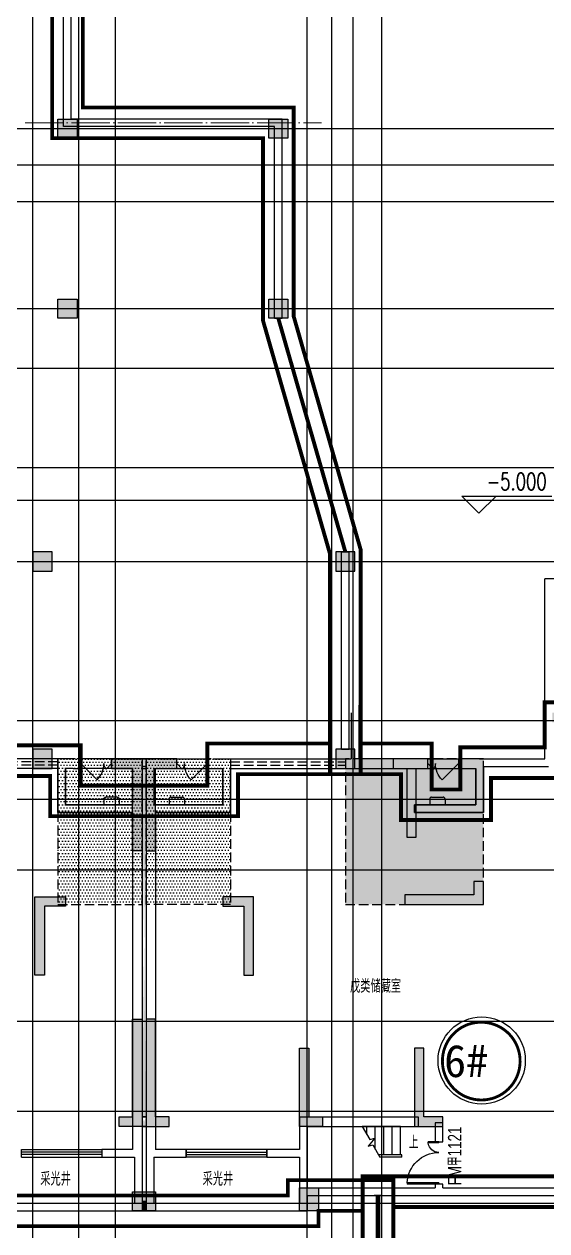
# Model space of a CAD drawing. Extents: x 369444 to 684549, y -549309 to 575337.
# Drawn here: x 428896 to 442531, y 141434 to 172933 of the extents above; entities that cross this region are included whole.
import ezdxf

# ---------------------------------------------------------------- set-up
doc = ezdxf.new("R2010")
doc.units = 0
doc.header["$LTSCALE"] = 1000
doc.header["$MEASUREMENT"] = 0
for name, pattern in [('__DASH', [0.35, 0.25, -0.1]), ('DASH', [0.35, 0.25, -0.1]), ('DOTE', [2.42, 2, -0.2, 0.02, -0.2])]:
    doc.linetypes.add(name, pattern=pattern)
for name, color, linetype in [('A-ANNO-符号', 3, 'Continuous'), ('A-DIM-门窗', 181, 'Continuous'), ('A-STAIR', 83, 'Continuous'), ('A-WINDOW', 4, 'Continuous'), ('COLUMN', 9, 'Continuous'), ('DOOR_FIRE', 4, 'Continuous'), ('DOOR_FIRE_TEXT', 7, 'Continuous'), ('DOTE', 1, 'Continuous'), ('EQUIP_地漏', 7, 'Continuous'), ('EQUIP_消防', 7, 'Continuous'), ('T-填充', 8, 'Continuous'), ('WALL', 9, 'Continuous'), ('WINDOW', 4, 'Continuous'), ('主楼编号', 1, 'Continuous'), ('大样填充', 8, 'Continuous'), ('房间名称', 72, 'Continuous'), ('景观场地标高', 4, 'Continuous'), ('砼墙', 151, 'Continuous'), ('防火分区线', 7, 'Continuous')]:
    doc.layers.add(name, color=color, linetype=linetype)
doc.layers.add('A-WALL', color=2, linetype='Continuous', lineweight=30)
doc.layers.add('DOTE2', color=122, linetype='DOTE', lineweight=9)
doc.layers.add('项目参考户型总结$0$PUB_HATCH', color=8, linetype='Continuous', lineweight=18, transparency=0.6)
doc.styles.add('1111111', font='simhei.ttf')
doc.styles.add('_HNSJY', font='HNSJY-07.shx', dxfattribs={"width": 0.75, "bigfont": 'HNSJY-HZ.shx'})
doc.styles.add('_TCH_DIM', font='SIMPLEX', dxfattribs={"bigfont": 'GBCBIG'})
doc.styles.add('HNSJY', font='hnsjy-07.shx', dxfattribs={"width": 0.8, "bigfont": 'hnsjy-hz.shx'})
pattern_1 = [(0, (0, 0), (39.6875, 79.375), [0, -79.375])]

# ---------------------------------------------------------------- blocks, each defined once
blk = doc.blocks.new('column500')
h = blk.add_hatch(color=0)
h.dxf.hatch_style = 1
h.paths.add_polyline_path([(-216381, -381440), (-215881, -381440), (-215881, -380940), (-216381, -380940)])
at = {"color": 0}
blk.add_lwpolyline([(-216381, -381440), (-215881, -381440), (-215881, -380940), (-216381, -380940)], close=True, dxfattribs=at)
blk = doc.blocks.new('$DorLib2D$00000213')
at = {"color": 0, "linetype": 'DASH', "const_width": 0.02}
blk.add_lwpolyline([(0.5, 0), (-0.5, 0)], dxfattribs=at)
blk = doc.blocks.new('165gsff')
at = {"layer": 'COLUMN', "lineweight": -2, "ltscale": 6}
blk.add_hatch(color=256, dxfattribs=at).paths.add_polyline_path([(38490804507.5, 3905235777.5), (38490805007.5, 3905235777.5), (38490805007.5, 3905235177.5), (38490804507.5, 3905235177.5)])
at = {"color": 0}
blk.add_lwpolyline([(38490804507.5, 3905235777.5), (38490805007.5, 3905235777.5), (38490805007.5, 3905235177.5), (38490804507.5, 3905235177.5)], close=True, dxfattribs=at)
blk = doc.blocks.new('yttytuyt')
at = {"layer": 'A-DIM-门窗'}
h = blk.add_hatch(color=0, dxfattribs=at)
h.dxf.hatch_style = 1
h.paths.add_polyline_path([(261169, 335806), (261169, 335656), (261369, 335656), (261369, 335806), (262569, 335806), (262569, 336056), (259969, 336056), (259969, 335806)])
h.paths.add_polyline_path([(269169, 332106), (269169, 330306), (269169, 330056), (268429, 330056), (268429, 330306), (268919, 330306), (268919, 332106)])
h.paths.add_polyline_path([(262719, 338506), (262719, 338256), (260169, 338256), (260169, 337856), (259969, 337856), (259969, 338256), (259819, 338256), (259819, 338506), (260169, 338506)])
h.paths.add_polyline_path([(269719, 339656), (269719, 339406), (269369, 339406), (269369, 337606), (269119, 337606), (269119, 339406), (268819, 339406), (268819, 339656), (269369, 339656)])
h.paths.add_polyline_path([(275369, 339656), (276169, 339656), (276169, 337256), (275919, 337256), (275919, 339406), (275369, 339406)])
h.paths.add_polyline_path([(253419, 337606), (253169, 337606), (253169, 339406), (252819, 339406), (252819, 339656), (253419, 339656), (253719, 339656), (253719, 339406), (253419, 339406)])
h.paths.add_polyline_path([(247169, 339406), (246619, 339406), (246619, 337256), (246369, 337256), (246369, 339656), (247169, 339656)])
h.paths.add_polyline_path([(248369, 336056), (249169, 336056), (249169, 334006), (248919, 334006), (248919, 335806), (248369, 335806)])
h.paths.add_polyline_path([(274169, 335806), (273619, 335806), (273619, 334006), (273369, 334006), (273369, 336056), (274169, 336056)])
h.paths.add_polyline_path([(257869, 337356), (257869, 340056), (258469, 340056), (258469, 339806), (258119, 339806), (258119, 337356)])
h.paths.add_polyline_path([(264719, 339406), (264719, 337356), (264469, 337356), (264469, 339406), (264469, 340856), (265269, 340856), (265269, 340606), (264719, 340606), (264719, 339656), (265069, 339656), (265069, 339406)])
h.paths.add_polyline_path([(276169, 330056), (275569, 330056), (275569, 330306), (275919, 330306), (275919, 332856), (276169, 332856)])
h.paths.add_polyline_path([(271919, 330306), (271569, 330306), (271569, 330056), (272169, 330056), (272169, 330306), (272169, 332106), (271919, 332106)])
h.paths.add_polyline_path([(264719, 332556), (264719, 330306), (265319, 330306), (265319, 330056), (264469, 330056), (264469, 332556)])
h.paths.add_polyline_path([(258069, 332556), (258069, 330056), (257219, 330056), (257219, 330306), (257819, 330306), (257819, 332556)])
h.paths.add_polyline_path([(253619, 332106), (253619, 330306), (254109, 330306), (254109, 330056), (253369, 330056), (253369, 330306), (253369, 332106)])
h.paths.add_polyline_path([(250369, 332106), (250369, 330306), (250369, 330056), (250969, 330056), (250969, 330306), (250619, 330306), (250619, 332106)])
h.paths.add_polyline_path([(246369, 332856), (246369, 330056), (246969, 330056), (246969, 330306), (246619, 330306), (246619, 332856)])
h.paths.add_polyline_path([(267619, 336456), (267619, 336106), (269419, 336106), (269419, 335856), (267369, 335856), (267369, 336456)])
h.paths.add_polyline_path([(255169, 336456), (255169, 335856), (253119, 335856), (253119, 336106), (254919, 336106), (254919, 336456)])
h.paths.add_polyline_path([(262519, 343456), (262119, 343456), (262119, 343706), (262769, 343706), (262769, 339856), (262519, 339856)])
h.paths.add_polyline_path([(260019, 339806), (260019, 343456), (260419, 343456), (260419, 343706), (259769, 343706), (259769, 339806)])
edge = h.paths.add_edge_path()
edge.add_line((276269, 339656), (276169, 339656))
edge.add_line((276269, 339406), (276169, 339406))
edge.add_line((276269, 330306), (276169, 330306))
edge.add_line((276269, 330056), (276169, 330056))
at = {"layer": '砼墙', "color": 0, "lineweight": -3, "ltscale": 1}
for points in [[(260019, 339806), (260019, 343456), (260419, 343456), (260419, 343706), (259769, 343706), (259769, 339806)], [(262519, 343456), (262119, 343456), (262119, 343706), (262769, 343706), (262769, 339856), (262519, 339856)], [(264719, 339406), (264719, 337356), (264469, 337356), (264469, 339406), (264469, 340856), (265269, 340856), (265269, 340606), (264719, 340606), (264719, 339656), (265069, 339656), (265069, 339406)], [(257869, 337356), (257869, 340056), (258469, 340056), (258469, 339806), (258119, 339806), (258119, 337356)], [(247169, 339406), (246619, 339406), (246619, 337256), (246369, 337256), (246369, 339656), (247169, 339656)], [(253419, 337606), (253169, 337606), (253169, 339406), (252819, 339406), (252819, 339656), (253419, 339656), (253719, 339656), (253719, 339406), (253419, 339406)], [(269719, 339656), (269719, 339406), (269369, 339406), (269369, 337606), (269119, 337606), (269119, 339406), (268819, 339406), (268819, 339656), (269369, 339656)], [(275369, 339656), (276169, 339656), (276169, 337256), (275919, 337256), (275919, 339406), (275369, 339406)], [(262719, 338506), (262719, 338256), (260169, 338256), (260169, 337856), (259969, 337856), (259969, 338256), (259819, 338256), (259819, 338506), (260169, 338506)], [(255169, 336456), (255169, 335856), (253119, 335856), (253119, 336106), (254919, 336106), (254919, 336456)], [(267619, 336456), (267619, 336106), (269419, 336106), (269419, 335856), (267369, 335856), (267369, 336456)], [(248369, 336056), (249169, 336056), (249169, 334006), (248919, 334006), (248919, 335806), (248369, 335806)], [(261169, 335806), (261169, 335656), (261369, 335656), (261369, 335806), (262569, 335806), (262569, 336056), (259969, 336056), (259969, 335806)], [(274169, 335806), (273619, 335806), (273619, 334006), (273369, 334006), (273369, 336056), (274169, 336056)], [(246369, 332856), (246369, 330056), (246969, 330056), (246969, 330306), (246619, 330306), (246619, 332856)], [(276169, 330056), (275569, 330056), (275569, 330306), (275919, 330306), (275919, 332856), (276169, 332856)], [(258069, 332556), (258069, 330056), (257219, 330056), (257219, 330306), (257819, 330306), (257819, 332556)], [(264719, 332556), (264719, 330306), (265319, 330306), (265319, 330056), (264469, 330056), (264469, 332556)], [(250369, 332106), (250369, 330306), (250369, 330056), (250969, 330056), (250969, 330306), (250619, 330306), (250619, 332106)], [(253619, 332106), (253619, 330306), (254109, 330306), (254109, 330056), (253369, 330056), (253369, 330306), (253369, 332106)], [(269169, 332106), (269169, 330306), (269169, 330056), (268429, 330056), (268429, 330306), (268919, 330306), (268919, 332106)], [(271919, 330306), (271569, 330306), (271569, 330056), (272169, 330056), (272169, 330306), (272169, 332106), (271919, 332106)]]:
    blk.add_lwpolyline(points, close=True, dxfattribs=at)
at = {"layer": '砼墙', "color": 0, "lineweight": -3}
for points in [[(276269, 339656), (276169, 339656)], [(276269, 339406), (276169, 339406)], [(276269, 330306), (276169, 330306)], [(276269, 330056), (276169, 330056)]]:
    blk.add_lwpolyline(points, dxfattribs=at)
blk = doc.blocks.new('ryrtuytuyu')
at = {"layer": '砼墙', "color": 0, "lineweight": -2, "ltscale": 1}
for points in [[(496808, 258399), (497608, 258399), (497608, 255999), (497358, 255999), (497358, 258149), (496808, 258149)], [(498508, 258399), (497708, 258399), (497708, 255999), (497958, 255999), (497958, 258149), (498508, 258149)], [(504158, 258399), (504158, 258149), (504508, 258149), (504508, 256349), (504758, 256349), (504758, 258149), (505058, 258149), (505058, 258399), (504508, 258399)], [(506258, 255199), (506258, 254849), (504458, 254849), (504458, 254599), (506508, 254599), (506508, 255199)], [(495608, 254549), (495058, 254549), (495058, 252749), (494808, 252749), (494808, 254799), (495608, 254799)], [(499708, 254549), (500258, 254549), (500258, 252749), (500508, 252749), (500508, 254799), (499708, 254799)], [(497608, 248799), (497008, 248799), (497008, 249049), (497358, 249049), (497358, 251599), (497608, 251599)], [(497708, 248799), (498308, 248799), (498308, 249049), (497958, 249049), (497958, 251599), (497708, 251599)], [(501958, 249049), (502308, 249049), (502308, 248799), (501708, 248799), (501708, 249049), (501708, 250849), (501958, 250849)], [(504708, 250849), (504708, 249049), (504708, 248799), (505448, 248799), (505448, 249049), (504958, 249049), (504958, 250849)]]:
    blk.add_lwpolyline(points, close=True, dxfattribs=at)
for points in [[(497708, 258399), (497608, 258399)], [(497608, 258399), (497708, 258399)], [(497708, 258149), (497608, 258149)], [(497608, 258149), (497708, 258149)], [(497708, 249049), (497608, 249049)], [(497608, 249049), (497708, 249049)], [(497708, 248799), (497608, 248799)], [(497608, 248799), (497708, 248799)]]:
    blk.add_lwpolyline(points, dxfattribs=at)
blk = doc.blocks.new('fsdfsdfsd')
at = {"layer": 'WALL'}
for p, q in [((54191, -445456), (54041, -445456)), ((54241, -445506), (54241, -445806)), ((54191, -445856), (54041, -445856))]:
    blk.add_line(p, q, dxfattribs=at)
for centre, start, end in [((54191, -445506), 0, 90), ((54191, -445806), 270, 0)]:
    blk.add_arc(centre, 50, start, end, dxfattribs=at)
blk = doc.blocks.new('$WINLIB2D$00000001')
at = {"color": 0}
for points in [[(-0.5, 0.5), (-0.5, -0.5)], [(-0.5, 0.5), (0.5, 0.5)], [(0.5, -0.5), (0.5, 0.5)], [(0.5, 0.167), (-0.5, 0.167)], [(0.5, -0.167), (-0.5, -0.167)], [(-0.5, -0.5), (0.5, -0.5)]]:
    blk.add_lwpolyline(points, dxfattribs=at)
blk = doc.blocks.new('treytruytuyu')
at = {"layer": 'T-填充'}
h = blk.add_hatch(dxfattribs=at)
h.set_pattern_fill('DOTS', color=256, scale=50, style=0)
h.set_pattern_definition(pattern_1)
h.paths.add_polyline_path([(177981, 262236), (182281, 262236), (182281, 258436), (177981, 258436)])
h.paths.add_polyline_path([(162981, 258436), (166581, 258436), (166581, 262236), (162981, 262236)])
h.paths.add_polyline_path([(148881, 262236), (152481, 262236), (152481, 258436), (148881, 258436)])
h.paths.add_polyline_path([(133081, 262236), (136681, 262236), (136681, 258436), (133081, 258436)])
h = blk.add_hatch(dxfattribs=at)
h.set_pattern_fill('DOTS', color=256, scale=50, style=0)
h.set_pattern_definition(pattern_1)
h.paths.add_polyline_path([(157681, 262236), (155481, 262236), (155481, 258436), (157681, 258436)])
h = blk.add_hatch(dxfattribs=at)
h.set_pattern_fill('DOTS', color=256, scale=50, style=0)
h.set_pattern_definition(pattern_1)
h.paths.add_polyline_path([(157781, 262236), (159981, 262236), (159981, 258436), (157781, 258436)])
at = {"layer": 'A-DIM-门窗', "color": 0, "linetype": 'DASH'}
for points in [[(157681, 262236), (155481, 262236), (155481, 258436), (157681, 258436)], [(157781, 262236), (159981, 262236), (159981, 258436), (157781, 258436)], [(162981, 258436), (166581, 258436), (166581, 262236), (162981, 262236)]]:
    blk.add_lwpolyline(points, close=True, dxfattribs=at)
blk = doc.blocks.new('$TwtSys$00000141')
for p, q in [((-94, 8), (-10, 92)), ((-94, 8), (-10, 92)), ((-87, -35), (35, 87)), ((-87, -35), (35, 87)), ((-66, -66), (66, 66)), ((-66, -66), (66, 66)), ((-32, -87), (88, 33)), ((-32, -87), (88, 33)), ((11, -92), (92, -11)), ((11, -92), (92, -11))]:
    blk.add_line(p, q)
blk.add_circle((0, 0), 94)
blk.add_circle((0, 0), 94)
blk = doc.blocks.new('$ATTACHMENT$00000214')
h = blk.add_hatch()
h.set_pattern_fill('ANSI31', color=256, scale=200, style=0)
h.set_pattern_definition([(45, (-38543.802, -6842.639), (-17.67767, 17.67767), [])])
h.paths.add_polyline_path([(-65, 2), (65, 2), (65, -128), (-65, -128)])
for points in [[(0, 172), (-198, -172), (198, -172)], [(-65, 2), (65, 2), (65, -128), (-65, -128)]]:
    blk.add_lwpolyline(points, close=True)
blk = doc.blocks.new('truytuyiuy')
at = {"layer": 'EQUIP_地漏', "rotation": 224.9999999999985}
for p in [(139951, 253571), (139181, 252751)]:
    blk.add_blockref('$TwtSys$00000141', p, dxfattribs=at)
at = {"layer": 'EQUIP_地漏', "xscale": -0.9999999999999984, "rotation": 135.0000000000015}
for p in [(175511, 253571), (176281, 252751)]:
    blk.add_blockref('$TwtSys$00000141', p, dxfattribs=at)
at = {"layer": 'EQUIP_消防', "rotation": 270}
blk.add_blockref('$ATTACHMENT$00000214', (139933, 252747), dxfattribs=at)
at = {"layer": 'EQUIP_消防', "xscale": -1, "rotation": 90}
blk.add_blockref('$ATTACHMENT$00000214', (175529, 252747), dxfattribs=at)
blk = doc.blocks.new('$DorLib2D$00000222')
at = {"color": 0}
for p, q in [((0.5, -0.001), (-0.031, 0.53)), ((-0.5, 0), (-0.322, 0.178))]:
    blk.add_line(p, q, dxfattribs=at)
for centre, radius, start, end in [((0.505, -0.002), 0.755, 135.2225, 179.7238), ((-0.501, 0.003), 0.251, 359.7899, 44.4567)]:
    blk.add_arc(centre, radius, start, end, dxfattribs=at)
blk = doc.blocks.new('$DorLib2D$00000225')
at = {"color": 0}
for p, q in [((0.475, -0.001), (0.475, 0.752)), ((0.475, 0.752), (0.5, 0.752)), ((0.5, -0.001), (0.5, 0.752)), ((-0.5, 0), (-0.5, 0.252)), ((-0.475, 0.252), (-0.5, 0.252)), ((-0.475, 0), (-0.5, 0)), ((-0.475, 0), (-0.475, 0.252)), ((0.475, -0.001), (0.5, -0.001))]:
    blk.add_line(p, q, dxfattribs=at)
for centre, radius, start, end in [((0.505, -0.002), 0.755, 92.2493, 179.7238), ((-0.501, 0.003), 0.251, 359.7899, 84.0974)]:
    blk.add_arc(centre, radius, start, end, dxfattribs=at)

msp = doc.modelspace()

# ---------------------------------------------------------------- hatches: boundary and pattern name
at = {"layer": 'A-DIM-门窗'}
h = msp.add_hatch(color=8, dxfattribs=at)
h.dxf.hatch_style = 1
h.paths.add_polyline_path([(447074.5, 149907), (447074.5, 149757), (446874.5, 149757), (446874.5, 149907), (445674.5, 149907), (445674.5, 150157), (448274.5, 150157), (448274.5, 149907)])
h.paths.add_polyline_path([(439074.5, 146207), (439074.5, 144407), (439074.5, 144157), (439814.5, 144157), (439814.5, 144407), (439324.5, 144407), (439324.5, 146207)])
h.paths.add_polyline_path([(445524.5, 152607), (445524.5, 152357), (448074.5, 152357), (448074.5, 151957), (448274.5, 151957), (448274.5, 152357), (448424.5, 152357), (448424.5, 152607), (448074.5, 152607)])
h.paths.add_polyline_path([(438524.5, 153757), (438524.5, 153507), (438874.5, 153507), (438874.5, 151707), (439124.5, 151707), (439124.5, 153507), (439424.5, 153507), (439424.5, 153757), (438874.5, 153757)])
h.paths.add_polyline_path([(432874.5, 153757), (432074.5, 153757), (432074.5, 151357), (432324.5, 151357), (432324.5, 153507), (432874.5, 153507)])
h.paths.add_polyline_path([(454824.5, 151706.6), (455074.5, 151706.6), (455074.5, 153507), (455424.5, 153507), (455424.5, 153757), (454824.5, 153757), (454524.5, 153757), (454524.5, 153507), (454824.5, 153507)])
h.paths.add_polyline_path([(461074.5, 153507), (461624.5, 153507), (461624.5, 151357), (461874.5, 151357), (461874.5, 153757), (461074.5, 153757)])
h.paths.add_polyline_path([(459874.5, 150157), (459074.5, 150157), (459074.5, 148107), (459324.5, 148107), (459324.5, 149907), (459874.5, 149907)])
h.paths.add_polyline_path([(434074.5, 149907), (434624.5, 149907), (434624.5, 148107), (434874.5, 148107), (434874.5, 150157), (434074.5, 150157)])
h.paths.add_polyline_path([(450374.5, 151457), (450374.5, 154157), (449774.5, 154157), (449774.5, 153907), (450124.5, 153907), (450124.5, 151457)])
h.paths.add_polyline_path([(443524.5, 153507), (443524.5, 151457), (443774.5, 151457), (443774.5, 153507), (443774.5, 154957), (442674.5, 154957), (442674.5, 154707), (443524.5, 154707), (443524.5, 153757), (443174.5, 153757), (443174.5, 153507)])
h.paths.add_polyline_path([(432074.5, 144157), (432674.5, 144157), (432674.5, 144407), (432324.5, 144407), (432324.5, 146957), (432074.5, 146957)])
h.paths.add_polyline_path([(436324.5, 144407), (436674.5, 144407), (436674.5, 144157), (436074.5, 144157), (436074.5, 144407), (436074.5, 146207), (436324.5, 146207)])
h.paths.add_polyline_path([(443524.5, 146657), (443524.5, 144407), (442924.5, 144407), (442924.5, 144157), (443774.5, 144157), (443774.5, 146657)])
h.paths.add_polyline_path([(450174.5, 146657), (450174.5, 144157), (451024.5, 144157), (451024.5, 144407), (450424.5, 144407), (450424.5, 146657)])
h.paths.add_polyline_path([(454624.5, 146207), (454624.5, 144407), (454134.5, 144407), (454134.5, 144157), (454874.5, 144157), (454874.5, 144407), (454874.5, 146207)])
h.paths.add_polyline_path([(457874.5, 146207), (457874.5, 144407), (457874.5, 144157), (457274.5, 144157), (457274.5, 144407), (457624.5, 144407), (457624.5, 146207)])
h.paths.add_polyline_path([(461874.5, 146957), (461874.5, 144157), (461274.5, 144157), (461274.5, 144407), (461624.5, 144407), (461624.5, 146957)])
h.paths.add_polyline_path([(440624.5, 150557), (440624.5, 150207), (438824.5, 150207), (438824.5, 149957), (440874.5, 149957), (440874.5, 150557)])
h.paths.add_polyline_path([(453074.5, 150557), (453074.5, 149957), (455124.5, 149957), (455124.5, 150207), (453324.5, 150207), (453324.5, 150557)])
h.paths.add_polyline_path([(445724.5, 157557), (446124.5, 157557), (446124.5, 157807), (445474.5, 157807), (445474.5, 153957), (445724.5, 153957)])
h.paths.add_polyline_path([(448224.5, 153907), (448224.5, 157557), (447824.5, 157557), (447824.5, 157807), (448474.5, 157807), (448474.5, 153907)])
edge = h.paths.add_edge_path()
edge.add_line((431974.5, 153757), (432074.5, 153757))
edge.add_line((431974.5, 153507), (432074.5, 153507))
edge.add_line((431974.5, 144407), (432074.5, 144407))
edge.add_line((431974.5, 144157), (432074.5, 144157))
at = {"layer": '项目参考户型总结$0$PUB_HATCH'}
msp.add_hatch(color=256, dxfattribs=at).paths.add_polyline_path([(431974.5, 142207), (431974.5, 141957), (432074.5, 141957), (432074.5, 142207)])

# ---------------------------------------------------------------- linework, layer by layer
at = {"layer": 'A-ANNO-符号'}
msp.add_lwpolyline([(438824.5, 143757, 0, 0, 0), (438354.5, 143757, 80, 0, 0), (438054.5, 143757, 0, 0, 0)], format="xyseb", dxfattribs=at)
at = {"layer": 'A-STAIR'}
for p, q in [((438714.5, 144157), (437713.5, 144157)), ((437713.5, 144157), (437909.5, 143817.5)), ((437834.5, 143947.5), (437834.5, 144157)), ((438054.5, 143566.5), (438054.5, 144157)), ((438274.5, 143417), (438274.5, 144157)), ((438494.5, 143417), (438494.5, 144157)), ((438714.5, 143417), (438714.5, 144157)), ((438039.9, 143852.4), (437867.1, 143646.4)), ((437867.1, 143646.4), (437989.4, 143679.2)), ((437909.5, 143817.5), (438039.9, 143852.4)), ((437989.4, 143679.2), (438175.4, 143357)), ((438744.5, 143417), (438140.8, 143417)), ((438714.5, 143357), (438175.4, 143357)), ((438744.5, 143357), (438175.4, 143357)), ((438744.5, 143357), (438744.5, 143417))]:
    msp.add_line(p, q, dxfattribs=at)
at = {"layer": 'A-WALL', "color": 0}
for p, q in [((429774.5, 153507), (429774.5, 152357)), ((429974.5, 153507), (429974.5, 152557)), ((434074.5, 153507), (434074.5, 152557)), ((434274.5, 153507), (434274.5, 152357)), ((440674.5, 153507), (440674.5, 152557)), ((440874.5, 153557), (440874.5, 152357)), ((429974.5, 152557), (431724.5, 152557)), ((434074.5, 152557), (432274.5, 152557)), ((440674.5, 152557), (439074.5, 152557)), ((439074.5, 152357), (439074.5, 152557)), ((429774.5, 152357), (431724.5, 152357)), ((434274.5, 152357), (432324.5, 152357)), ((440874.5, 152357), (439074.5, 152357))]:
    msp.add_line(p, q, dxfattribs=at)
at = {"layer": 'A-WINDOW', "color": 0, "linetype": 'DASH'}
for p, q in [((429774.5, 153507), (429774.5, 153757)), ((434274.5, 153757), (434274.5, 153507)), ((437274.5, 153757), (437274.5, 153507)), ((429774.5, 153673.6), (426774.5, 153673.6)), ((429774.5, 153590.3), (426774.5, 153590.3)), ((434274.5, 153673.6), (437274.5, 153673.6)), ((434274.5, 153590.3), (437274.5, 153590.3))]:
    msp.add_line(p, q, dxfattribs=at)
at = {"layer": 'A-WINDOW', "color": 0}
for p, q in [((431174.5, 153757), (430374.5, 153757)), ((432874.5, 153757), (433674.5, 153757)), ((439424.5, 153757), (440224.5, 153757)), ((431174.5, 153507), (430374.5, 153507)), ((432874.5, 153507), (433674.5, 153507)), ((439424.5, 153507), (440224.5, 153507))]:
    msp.add_line(p, q, dxfattribs=at)
at = {"layer": 'DOTE', "color": 8}
for p, q in [((429124.5, 59364.2), (429124.5, 476704.8)), ((436274.5, 59364.2), (436274.5, 476704.8)), ((436924.5, 59364.2), (436924.5, 476704.8)), ((430324.5, 59364.2), (430324.5, 261807)), ((431274.5, 59364.2), (431274.5, 261807)), ((437474.5, 59364.2), (437474.5, 261807)), ((438224.5, 59364.2), (438224.5, 261807))]:
    msp.add_line(p, q, dxfattribs=at)
at = {"layer": 'DOTE', "color": 8, "lineweight": -2}
for p, q in [((377844.4, 170207), (624570.9, 170207)), ((377844.4, 169257), (624570.9, 169257)), ((377844.4, 168307), (624570.9, 168307)), ((377844.4, 165507), (624570.9, 165507)), ((377844.4, 163957), (624570.9, 163957)), ((377844.4, 161357), (624570.9, 161357)), ((377844.4, 160507), (624570.9, 160507)), ((377844.4, 158907), (624570.9, 158907)), ((377844.4, 154757), (624570.9, 154757)), ((377844.4, 152707), (624570.9, 152707)), ((377844.4, 150857), (624570.9, 150857)), ((377844.4, 146907), (624570.9, 146907)), ((377844.4, 144557), (624570.9, 144557)), ((377844.4, 142157), (624570.9, 142157))]:
    msp.add_line(p, q, dxfattribs=at)
at = {"layer": 'DOTE2', "linetype": 'DOTE', "ltscale": 0.5}
msp.add_lwpolyline([(428921.8, 170357), (436648.1, 170357)], dxfattribs=at)
at = {"layer": 'WALL', "linetype": 'ByBlock'}
for p, q in [((429924.5, 170257), (429924.5, 175469)), ((430124.5, 170457), (430124.5, 175445)), ((435624.5, 170457), (430124.5, 170457)), ((435624.5, 165257), (435624.5, 170457)), ((435424.5, 170257), (429924.5, 170257)), ((435424.5, 165257), (435424.5, 170257)), ((435424.5, 165257), (435624.5, 165257)), ((437174.5, 154007), (437174.5, 159157)), ((437174.5, 159157), (437374.5, 159157)), ((437374.5, 154007), (437374.5, 159157)), ((437174.5, 154007), (437374.5, 154007)), ((438224.5, 142357), (438024.5, 142357))]:
    msp.add_line(p, q, dxfattribs=at)
at = {"layer": 'WALL'}
for p, q in [((443299.5, 158457), (442474.5, 158457)), ((442474.5, 154857), (442474.5, 158457)), ((437624.5, 155157), (437624.5, 153757)), ((437424.5, 154957), (437424.5, 153757)), ((442474.5, 153757), (442474.5, 154857)), ((429874.5, 153757), (426624.5, 153757)), ((430074.5, 153757), (429874.5, 153757)), ((430374.5, 153757), (430274.5, 153757)), ((430374.5, 153507), (430374.5, 153757)), ((431874.5, 153757), (431174.5, 153757)), ((431174.5, 153757), (431174.5, 153507)), ((432174.5, 153757), (431874.5, 153757)), ((432874.5, 153757), (432174.5, 153757)), ((432874.5, 153507), (432874.5, 153757)), ((433774.5, 153757), (433674.5, 153757)), ((433674.5, 153757), (433674.5, 153507)), ((433974.5, 153757), (434174.5, 153757)), ((434174.5, 153757), (437424.5, 153757)), ((439424.5, 153757), (437624.5, 153757)), ((439424.5, 153507), (439424.5, 153757)), ((440774.5, 153757), (440224.5, 153757)), ((440224.5, 153757), (440224.5, 153507)), ((440774.5, 153757), (442474.5, 153757)), ((429774.5, 153507), (426524.5, 153507)), ((430174.5, 153507), (429974.5, 153507)), ((430174.5, 153507), (430374.5, 153507)), ((431174.5, 153507), (431724.5, 153507)), ((431724.5, 153507), (431724.5, 152557)), ((431974.5, 153557), (431974.5, 152457)), ((432074.5, 153557), (431974.5, 153557)), ((432074.5, 153557), (432074.5, 152457)), ((432274.5, 153507), (432274.5, 152557)), ((432274.5, 153507), (432874.5, 153507)), ((433674.5, 153507), (433874.5, 153507)), ((433874.5, 153507), (434074.5, 153507)), ((434274.5, 153507), (437524.5, 153507)), ((437524.5, 153507), (439424.5, 153507)), ((440224.5, 153507), (440674.5, 153507)), ((440874.5, 153557), (442574.5, 153557)), ((431974.5, 152457), (431974.5, 150046)), ((432074.5, 152457), (432074.5, 150039.3)), ((431724.5, 152357), (431724.5, 150046)), ((432324.5, 152357), (432324.5, 150039.3)), ((431724.5, 150057), (431724.5, 143557)), ((431974.5, 150057), (431974.5, 143465)), ((432074.5, 150057), (432074.5, 143457)), ((432324.5, 150057), (432324.5, 143557)), ((436074.5, 144407), (436074.5, 143557)), ((436074.5, 144407), (439174.5, 144407)), ((439174.5, 144407), (439174.5, 144157)), ((436274.5, 144157), (436274.5, 143457)), ((436274.5, 144157), (439174.5, 144157)), ((439614.5, 144257), (439614.5, 143757)), ((439814.5, 144257), (439614.5, 144257)), ((439814.5, 143757), (439814.5, 144257)), ((439614.5, 143757), (439814.5, 143757)), ((431724.5, 143557), (430924.5, 143557)), ((430924.5, 143557), (430924.5, 143357)), ((430924.5, 143357), (431774.5, 143357)), ((431774.5, 143357), (431774.5, 142157)), ((431974.5, 143457), (431974.5, 141957)), ((432074.5, 143457), (432074.5, 141957)), ((432274.5, 143357), (433124.5, 143357)), ((432274.5, 143357), (432274.5, 142157)), ((433124.5, 143557), (432324.5, 143557)), ((433124.5, 143357), (433124.5, 143557)), ((436074.5, 143557), (435224.5, 143557)), ((435224.5, 143557), (435224.5, 143357)), ((435224.5, 143357), (436074.5, 143357)), ((436074.5, 143357), (436074.5, 142457)), ((436274.5, 143457), (436274.5, 142557)), ((436074.5, 142457), (436074.5, 142157)), ((436274.5, 142557), (439614.5, 142557)), ((439814.5, 142657), (439614.5, 142657)), ((439614.5, 142657), (439614.5, 142557)), ((439814.5, 142557), (439814.5, 142657)), ((439814.5, 142557), (443574.5, 142557)), ((427974.5, 142157), (431774.5, 142157)), ((431974.5, 142207), (432074.5, 142207)), ((432274.5, 142157), (436074.5, 142157)), ((436274.5, 142357), (439714.5, 142357)), ((436274.5, 142357), (436274.5, 141957)), ((439714.5, 142357), (443774.5, 142357)), ((427774.5, 141957), (431974.5, 141957)), ((431974.5, 141957), (432074.5, 141957)), ((432074.5, 141957), (436274.5, 141957))]:
    msp.add_line(p, q, dxfattribs=at)
at = {"layer": 'WINDOW', "linetype": 'DASH', "const_width": 100}
msp.add_lwpolyline([(435524.5, 165257), (437274.5, 159157)], dxfattribs=at)
at = {"layer": '主楼编号', "color": 1, "const_width": 74.2}
msp.add_lwpolyline([(440384, 146784.7, -1.0298753), (441193.9, 144920.4, -0.964386), (440384, 146784.7, 0.2933541)], format="xyb", dxfattribs=at)
at = {"layer": '主楼编号', "color": 1}
msp.add_circle((440831.2, 145881.3), 1137.2, dxfattribs=at)
at = {"layer": '景观场地标高'}
for p, q in [((440758.8, 160164.5), (440308.8, 160614.5)), ((440308.8, 160614.5), (442656.3, 160614.5)), ((440758.8, 160164.5), (441208.8, 160614.5))]:
    msp.add_line(p, q, dxfattribs=at)
at = {"layer": '砼墙', "lineweight": -3}
for points in [[(431974.5, 153757), (432074.5, 153757)], [(431974.5, 153507), (432074.5, 153507)], [(431974.5, 144407), (432074.5, 144407)], [(431974.5, 144157), (432074.5, 144157)]]:
    msp.add_lwpolyline(points, dxfattribs=at)
at = {"layer": '砼墙', "lineweight": -3, "ltscale": 1}
for points in [[(432874.5, 153757), (432074.5, 153757), (432074.5, 151357), (432324.5, 151357), (432324.5, 153507), (432874.5, 153507)], [(432074.5, 144157), (432674.5, 144157), (432674.5, 144407), (432324.5, 144407), (432324.5, 146957), (432074.5, 146957)]]:
    msp.add_lwpolyline(points, close=True, dxfattribs=at)
at = {"layer": '砼墙', "color": 6, "lineweight": -3, "ltscale": 1}
for points in [[(438524.5, 153757), (438524.5, 153507), (438874.5, 153507), (438874.5, 151707), (439124.5, 151707), (439124.5, 153507), (439424.5, 153507), (439424.5, 153757), (438874.5, 153757)], [(440624.5, 150557), (440624.5, 150207), (438824.5, 150207), (438824.5, 149957), (440874.5, 149957), (440874.5, 150557)], [(434074.5, 149907), (434624.5, 149907), (434624.5, 148107), (434874.5, 148107), (434874.5, 150157), (434074.5, 150157)], [(436324.5, 144407), (436674.5, 144407), (436674.5, 144157), (436074.5, 144157), (436074.5, 144407), (436074.5, 146207), (436324.5, 146207)], [(439074.5, 146207), (439074.5, 144407), (439074.5, 144157), (439814.5, 144157), (439814.5, 144407), (439324.5, 144407), (439324.5, 146207)]]:
    msp.add_lwpolyline(points, close=True, dxfattribs=at)
at = {"layer": '防火分区线', "linetype": '__DASH', "lineweight": -2, "ltscale": 8, "const_width": 100}
for points in [[(429624.5, 175505), (429624.5, 169957), (435124.5, 169957), (435124.5, 165200.7), (436874.5, 159100.7), (436874.5, 154157), (433674.5, 154157), (433674.5, 153057), (430374.5, 153057), (430374.5, 154107), (424524.5, 154107)], [(430424.5, 175408.9), (430424.5, 170757), (435924.5, 170757), (435924.5, 165313.2), (437674.5, 159213.2), (437674.5, 153357), (434474.5, 153357), (434474.5, 152257), (429574.5, 152257), (429574.5, 153307), (425324.5, 153307)], [(401874.5, 141557), (406674.5, 141557), (406674.5, 141957), (414274.5, 141957), (414274.5, 147946.8), (419874.5, 147956.3), (419874.5, 141957), (427474.5, 141957), (427474.5, 141557), (436574.5, 141557), (436574.5, 141957), (437724.5, 141957), (437724.5, 126592.8), (436624.5, 120492.8)], [(428274.5, 142357), (435774.5, 142357), (435774.5, 142757), (438524.5, 142757), (438524.5, 126521.2)]]:
    msp.add_lwpolyline(points, dxfattribs=at)
at = {"layer": '防火分区线', "color": 2, "linetype": 'DASH', "ltscale": 8, "const_width": 100}
for points in [[(429624.5, 175505), (429624.5, 169957), (435124.5, 169957), (435124.5, 165200.7), (436874.5, 159100.7), (436874.5, 153357), (438724.5, 153357), (438724.5, 152157), (441074.5, 152157), (441074.5, 153257), (443274.5, 153257)], [(429624.5, 175505), (429624.5, 169957), (435124.5, 169957), (435124.5, 165200.7), (436874.5, 159100.7), (436874.5, 153357), (438724.5, 153357), (438724.5, 152157), (441074.5, 152157), (441074.5, 153257), (443274.5, 153257)], [(430424.5, 175408.9), (430424.5, 170757), (435924.5, 170757), (435924.5, 165313.2), (437674.5, 159213.2), (437674.5, 154157), (439524.5, 154157), (439524.5, 152957), (440274.5, 152957), (440274.5, 154057), (442474.5, 154057), (442474.5, 155232), (445224.5, 155232)], [(443274.5, 142857), (437724.5, 142857), (437724.5, 126592.8), (436624.5, 120492.8)], [(443274.5, 142857), (437724.5, 142857), (437724.5, 126592.8), (436624.5, 120492.8)], [(444074.5, 142057), (438524.5, 142057), (438524.5, 126521.2), (437424.5, 120421.2)]]:
    msp.add_lwpolyline(points, dxfattribs=at)

# ---------------------------------------------------------------- block references
at = {"xscale": -1, "rotation": 270}
msp.add_blockref('fsdfsdfsd', (876830.1, 98515.6), dxfattribs=at)
at = {"rotation": 90}
for p in [(-12781.1, 98515.6), (-5981.1, 98515.6)]:
    msp.add_blockref('fsdfsdfsd', p, dxfattribs=at)
at = {"layer": 'A-DIM-门窗', "color": 8}
msp.add_blockref('ryrtuytuyu', (-65633.4, -104641.9), dxfattribs=at)
at = {"layer": 'A-DIM-门窗', "color": 0}
for name, p in [('treytruytuyu', (274293.8, -108479)), ('truytuyiuy', (274293.8, -100843.6))]:
    msp.add_blockref(name, p, dxfattribs=at)
at = {"layer": 'A-WINDOW', "color": 0, "yscale": 800, "zscale": 250, "rotation": 180}
for p, xscale in [((430774.5, 153632), 800), ((433274.5, 153632), -800), ((439824.5, 153632), -800)]:
    msp.add_blockref('$DorLib2D$00000222', p, dxfattribs=dict(at, xscale=xscale))
at = {"layer": 'A-WINDOW', "yscale": 200, "zscale": 200, "rotation": 180}
for p, xscale in [((429874.5, 143457), -2100), ((434174.5, 143457), 2100)]:
    msp.add_blockref('$WINLIB2D$00000001', p, dxfattribs=dict(at, xscale=xscale))
at = {"layer": 'COLUMN', "color": 8, "xscale": -1, "rotation": 270}
for p in [(811214.4, 386337.9), (816714.4, 386337.9), (811214.4, 381637.9), (816714.4, 381637.9)]:
    msp.add_blockref('column500', p, dxfattribs=at)
at = {"layer": 'COLUMN', "color": 8, "rotation": 270}
for p in [(810564.4, -57223.9), (818464.4, -57223.9), (810564.4, -62373.9), (818464.4, -62373.9)]:
    msp.add_blockref('column500', p, dxfattribs=at)
at = {"layer": 'COLUMN', "color": 8, "lineweight": -2, "rotation": 270}
msp.add_blockref('165gsff', (-3904803454.1, 38490946964.3), dxfattribs=at)
at = {"layer": 'COLUMN', "color": 8, "lineweight": -2}
msp.add_blockref('165gsff', (-38490368432.9, -3905093220.7), dxfattribs=at)
at = {"layer": 'DOOR_FIRE'}
ref = msp.add_blockref('$DorLib2D$00000225', (439714.5, 143207), dxfattribs=dict(at, xscale=-1099.999999999994, yscale=1099.999999999994, zscale=200, rotation=89.99999878574418))
ref.add_attrib('A', 'FM甲1121', (440300.7, 142620.7), dxfattribs={"layer": 'DOOR_FIRE_TEXT', "ltscale": 6, "height": 350, "rotation": 90, "style": '_HNSJY', "width": 0.75})
at = {"layer": 'WINDOW', "xscale": -6200, "yscale": 6200, "zscale": 6200, "rotation": 269.9999998340005}
msp.add_blockref('$DorLib2D$00000213', (438124.5, 139257), dxfattribs=at)
at = {"layer": '大样填充'}
msp.add_blockref('treytruytuyu', (274293.8, -108479), dxfattribs=at)
at = {"layer": '砼墙', "color": 8, "lineweight": -2, "ltscale": 1}
msp.add_blockref('yttytuyt', (155805.2, -185899), dxfattribs=at)
msp.add_blockref('yttytuyt', (155805.2, -185899), dxfattribs=at)
at = {"layer": '砼墙', "color": 8, "lineweight": -2, "ltscale": 1, "xscale": -1}
msp.add_blockref('yttytuyt', (708243.8, -185899), dxfattribs=at)

# ---------------------------------------------------------------- texts
at = {"layer": 'A-ANNO-符号', "color": 7, "style": '_TCH_DIM'}
msp.add_text('上', height=337.6, dxfattribs=at).set_placement((438929.5, 143582))
at = {"layer": '主楼编号', "color": 1, "style": '1111111'}
msp.add_text('6#', height=843.75, rotation=0, dxfattribs=at).set_placement((439851.1, 145448.5))
at = {"layer": '房间名称', "color": 42, "style": 'HNSJY', "width": 0.8}
for s, p in [('戊类储藏室', (437397.6, 147649.1)), ('采光井', (429316.6, 142616.4)), ('采光井', (433550.2, 142616.4))]:
    msp.add_text(s, height=350, rotation=360, dxfattribs=at).set_placement(p)
at = {"layer": '景观场地标高', "color": 7, "style": '_TCH_DIM', "width": 0.705882}
msp.add_text('-5.000', height=446.25, dxfattribs=at).set_placement((440961.3, 160772))

doc.saveas('drawing.dxf')
